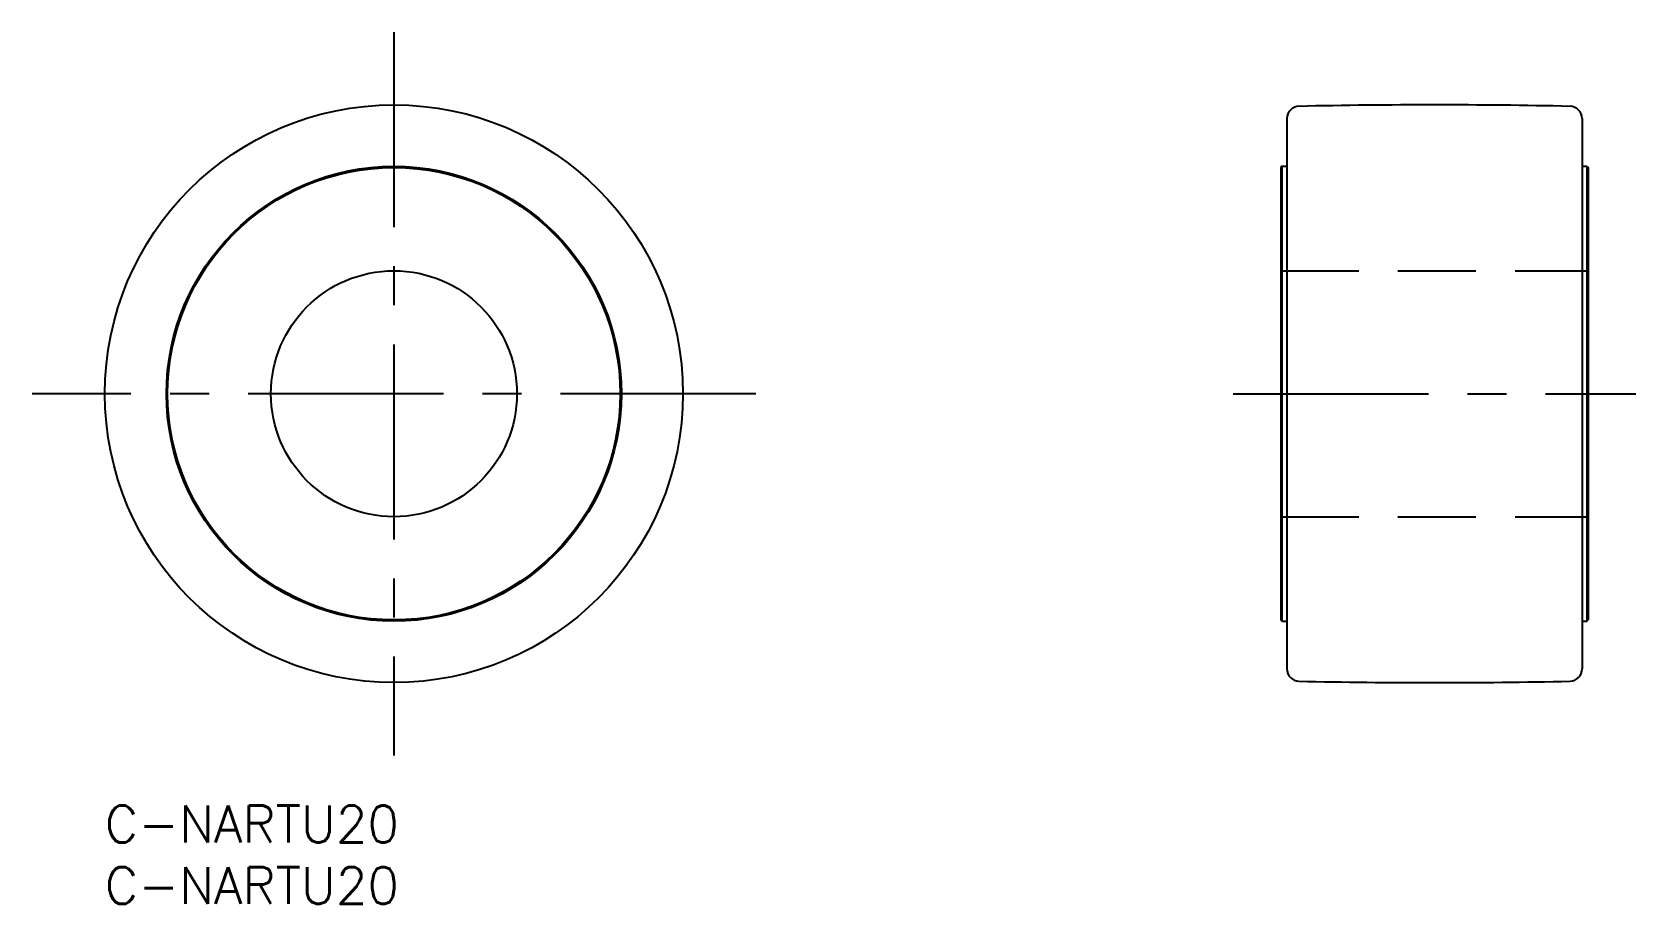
# Model space of a CAD drawing. Extents: x -6 to 124, y -8 to 63.
import ezdxf

# ---------------------------------------------------------------- set-up
doc = ezdxf.new("R2010")
doc.units = 0
doc.header["$LTSCALE"] = 0.5
doc.linetypes.add('CENTER', pattern=[50.8, 31.75, -6.35, 6.35, -6.35])
doc.linetypes.add('DASHED', pattern=[19.05, 12.7, -6.35])
for name, color, linetype in [('MSM_CENTER', 1, 'CENTER'), ('MSM_CONTINUOUS', 7, 'CONTINUOUS'), ('MSM_DASHED', 4, 'DASHED'), ('MSM_PART_NUMBER', 7, 'CONTINUOUS')]:
    doc.layers.add(name, color=color, linetype=linetype)
doc.styles.get("Standard").update_dxf_attribs({"font": 'txt.shx', "height": 3, "bigfont": 'bigfont.shx'})

# ---------------------------------------------------------------- blocks, each defined once
blk = doc.blocks.new('*U14')
at = {"layer": 'MSM_PART_NUMBER'}
blk.add_text('C-NARTU20', height=3, dxfattribs=at).set_placement((0, -3))
blk = doc.blocks.new('*U15')
at = {"layer": 'MSM_PART_NUMBER'}
blk.add_text('C-NARTU20', height=3, dxfattribs=at).set_placement((0, -8))

msp = doc.modelspace()

# ---------------------------------------------------------------- linework, layer by layer
at = {"layer": 'MSM_CENTER'}
for p, q in [((23.5, 62.92), (23.5, 4.08)), ((52.92, 33.5), (-5.92, 33.5)), ((91.73, 33.5), (124.48, 33.5))]:
    msp.add_line(p, q, dxfattribs=at)
at = {"layer": 'MSM_CONTINUOUS'}
for p, q in [((96.1, 55.88), (96.1, 11.12)), ((120.1, 55.88), (120.1, 11.12)), ((95.7, 52), (95.6, 51.9)), ((95.6, 51.9), (95.6, 15.1)), ((95.7, 52), (96.1, 52)), ((95.7, 52), (95.7, 15)), ((120.1, 52), (120.5, 52)), ((120.5, 52), (120.6, 51.9)), ((120.5, 52), (120.5, 15)), ((120.6, 51.9), (120.6, 15.1)), ((95.7, 15), (95.6, 15.1)), ((95.7, 15), (96.1, 15)), ((120.1, 15), (120.5, 15)), ((120.5, 15), (120.6, 15.1))]:
    msp.add_line(p, q, dxfattribs=at)
for radius in [23.5, 18.5, 18.4, 10]:
    msp.add_circle((23.5, 33.5), radius, dxfattribs=at)
for centre, radius, start, end in [((97.1, 55.88), 1, 91.2631, 180), ((108.1, -443), 500, 88.7369, 91.2631), ((119.1, 55.88), 1, 0, 88.7369), ((97.1, 11.12), 1, 180, 268.7369), ((119.1, 11.12), 1, 271.2631, 0), ((108.1, 510), 500, 268.7369, 271.2631)]:
    msp.add_arc(centre, radius, start, end, dxfattribs=at)
at = {"layer": 'MSM_DASHED'}
for p, q in [((95.6, 43.5), (120.6, 43.5)), ((95.6, 23.5), (120.6, 23.5))]:
    msp.add_line(p, q, dxfattribs=at)

# ---------------------------------------------------------------- block references
at = {"layer": 'MSM_CONTINUOUS'}
for name in ['*U14', '*U15']:
    msp.add_blockref(name, (0, 0), dxfattribs=at)

doc.saveas('drawing.dxf')
